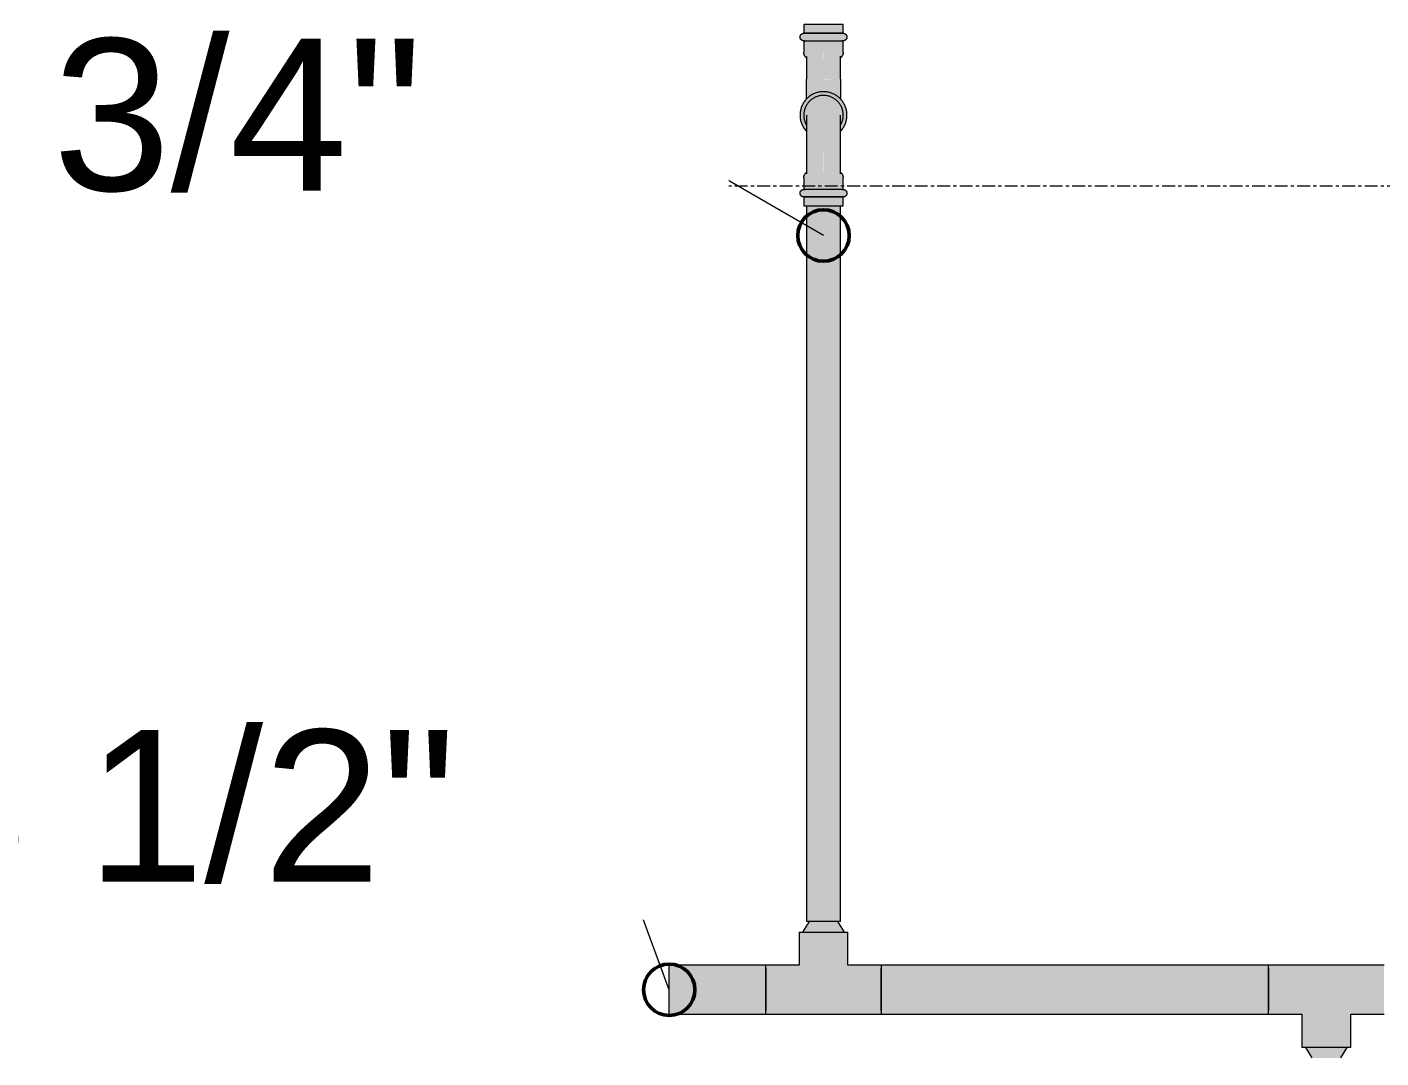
# Model space of a CAD drawing. Header units: inches. Extents: x -3679 to 241, y -496 to 1784.
# Drawn here: x -3330.8 to -3278.1, y 425.1 to 465.2 of the extents above; entities that cross this region are included whole.
import ezdxf

# ---------------------------------------------------------------- set-up
doc = ezdxf.new("R2010")
doc.units = ezdxf.units.IN
doc.header["$MEASUREMENT"] = 0
doc.linetypes.add('Grid Line', pattern=[0.875, 0.5, -0.125, 0.125, -0.125])
for name, color, linetype, lineweight in [('G-ANNO-DIMS', 251, 'Continuous', 9), ('P-PIPE', 1, 'Continuous', 9), ('S-GRID', 8, 'Continuous', 9)]:
    doc.layers.add(name, color=color, linetype=linetype, lineweight=lineweight)
doc.styles.add('Arial_1', font='arial.ttf', dxfattribs={"height": 5.901198})

# ---------------------------------------------------------------- blocks, each defined once
blk = doc.blocks.new('Victaulic-VicPress316-Elbow 90-45deg Style P568_P571 - Standard-V31-LOWER PARKING')
at = {"layer": 'P-PIPE'}
for points in [[(-3300.475, 461.118), (-3300.475, 461.369), (-3300.498, 461.41), (-3300.565, 461.627), (-3300.584, 461.743), (-3300.491, 462.091), (-3300.36, 462.285), (-3300.173, 462.408), (-3300.108, 462.439), (-3299.934, 462.483), (-3299.854, 462.494), (-3299.818, 462.509), (-3299.818, 462.582), (-3300.146, 462.594), (-3300.436, 462.413), (-3300.571, 462.257), (-3300.667, 462.076), (-3300.677, 461.922), (-3300.727, 461.743), (-3300.711, 461.584), (-3300.667, 461.41), (-3300.571, 461.228), (-3300.478, 461.121)], [(-3300.475, 461.369), (-3300.463, 461.863), (-3300.405, 462.033), (-3300.342, 462.136), (-3300.276, 462.21), (-3300.212, 462.266), (-3300.112, 462.328), (-3299.974, 462.379), (-3299.932, 462.39), (-3299.818, 462.4), (-3299.818, 462.509), (-3299.865, 462.49), (-3299.983, 462.478), (-3300.173, 462.408), (-3300.364, 462.278), (-3300.491, 462.091), (-3300.54, 461.962), (-3300.584, 461.743), (-3300.539, 461.52), (-3300.492, 461.393)], [(-3300.146, 460.35), (-3299.818, 460.35), (-3299.818, 462.4), (-3299.932, 462.39), (-3300.042, 462.361), (-3300.146, 462.312), (-3300.24, 462.246), (-3300.321, 462.165), (-3300.405, 462.033), (-3300.435, 461.968), (-3300.465, 461.857), (-3300.475, 461.623), (-3300.465, 460.35), (-3300.24, 460.35)], [(-3299.16, 461.118), (-3299.065, 461.228), (-3298.969, 461.41), (-3298.958, 461.564), (-3298.908, 461.743), (-3298.924, 461.901), (-3298.969, 462.076), (-3299.065, 462.257), (-3299.199, 462.413), (-3299.489, 462.594), (-3299.651, 462.639), (-3299.818, 462.655), (-3299.818, 462.509), (-3299.77, 462.49), (-3299.641, 462.475), (-3299.449, 462.4), (-3299.276, 462.285), (-3299.137, 462.076), (-3299.07, 461.859), (-3299.051, 461.743), (-3299.16, 461.301), (-3299.16, 461.135)], [(-3299.16, 461.37), (-3299.127, 461.438), (-3299.095, 461.524), (-3299.051, 461.743), (-3299.096, 461.965), (-3299.144, 462.093), (-3299.307, 462.308), (-3299.462, 462.408), (-3299.501, 462.431), (-3299.652, 462.478), (-3299.781, 462.494), (-3299.818, 462.494), (-3299.818, 462.4), (-3299.661, 462.379), (-3299.523, 462.328), (-3299.424, 462.267), (-3299.35, 462.202), (-3299.276, 462.111), (-3299.224, 462.019), (-3299.178, 461.888), (-3299.17, 461.857), (-3299.16, 461.395)], [(-3299.314, 460.35), (-3299.16, 460.35), (-3299.17, 461.857), (-3299.209, 461.987), (-3299.25, 462.074), (-3299.314, 462.165), (-3299.424, 462.267), (-3299.503, 462.319), (-3299.593, 462.361), (-3299.703, 462.39), (-3299.818, 462.39), (-3299.818, 460.35), (-3299.395, 460.35)], [(-3300.451, 459.487), (-3300.331, 459.505), (-3300.278, 459.517), (-3300.248, 459.498), (-3300.052, 459.499), (-3299.976, 459.494), (-3299.818, 459.522), (-3299.818, 460.35), (-3300.475, 460.35), (-3300.463, 459.503), (-3300.454, 459.487)], [(-3299.244, 459.49), (-3299.172, 459.504), (-3299.16, 459.522), (-3299.17, 460.35), (-3299.818, 460.35), (-3299.805, 459.519), (-3299.643, 459.493), (-3299.462, 459.503), (-3299.387, 459.498), (-3299.337, 459.516), (-3299.248, 459.49)], [(-3300.436, 458.852), (-3299.818, 458.852), (-3299.818, 459.304), (-3300.584, 459.304), (-3300.571, 458.852), (-3300.472, 458.852)], [(-3299.983, 459.304), (-3299.818, 459.304), (-3299.831, 459.519), (-3299.992, 459.493), (-3300.173, 459.503), (-3300.248, 459.498), (-3300.287, 459.52), (-3300.41, 459.49), (-3300.46, 459.498), (-3300.476, 459.521), (-3300.536, 459.443), (-3300.572, 459.366), (-3300.572, 459.304), (-3300.063, 459.304)], [(-3299.615, 459.304), (-3299.051, 459.304), (-3299.065, 459.383), (-3299.161, 459.519), (-3299.2, 459.49), (-3299.294, 459.502), (-3299.357, 459.517), (-3299.395, 459.499), (-3299.593, 459.498), (-3299.703, 459.501), (-3299.818, 459.522), (-3299.818, 459.304), (-3299.652, 459.304)], [(-3299.193, 458.852), (-3299.051, 458.852), (-3299.065, 459.304), (-3299.818, 459.304), (-3299.818, 458.852), (-3299.219, 458.852)], [(-3300.528, 458.561), (-3299.818, 458.561), (-3299.818, 458.852), (-3300.584, 458.852), (-3300.677, 458.8), (-3300.729, 458.707), (-3300.667, 458.606), (-3300.584, 458.561), (-3300.53, 458.561)], [(-3299.346, 458.561), (-3299.051, 458.561), (-3298.953, 458.615), (-3298.906, 458.707), (-3298.969, 458.806), (-3299.051, 458.852), (-3299.818, 458.852), (-3299.818, 458.561), (-3299.366, 458.561)], [(-3300.584, 458.223), (-3299.818, 458.223), (-3299.818, 458.561), (-3300.584, 458.561)], [(-3299.219, 458.223), (-3299.051, 458.223), (-3299.065, 458.561), (-3299.818, 458.561), (-3299.818, 458.223), (-3299.276, 458.223)]]:
    blk.add_hatch(color=256, dxfattribs=at).paths.add_polyline_path(points, flags=0)
for p, q in [((-3300.475, 460.35), (-3300.475, 459.456)), ((-3299.16, 459.459), (-3299.16, 460.35)), ((-3300.584, 459.304), (-3300.584, 458.852)), ((-3299.051, 458.852), (-3299.051, 459.304)), ((-3299.818, 458.852), (-3300.584, 458.852)), ((-3299.051, 458.852), (-3299.818, 458.852)), ((-3300.584, 458.561), (-3300.584, 458.223)), ((-3299.818, 458.561), (-3300.584, 458.561)), ((-3300.584, 458.223), (-3299.818, 458.223)), ((-3299.051, 458.561), (-3299.818, 458.561)), ((-3299.818, 458.223), (-3299.051, 458.223)), ((-3299.051, 458.223), (-3299.051, 458.561))]:
    blk.add_line(p, q, dxfattribs=at)
at = {"layer": 'P-PIPE', "flags": 128}
for points in [[(-3299.818, 462.655), (-3299.854, 462.654), (-3299.89, 462.652), (-3299.927, 462.648), (-3299.963, 462.643), (-3299.999, 462.637), (-3300.034, 462.629), (-3300.07, 462.619), (-3300.104, 462.609), (-3300.139, 462.596), (-3300.173, 462.583), (-3300.206, 462.568), (-3300.239, 462.552), (-3300.271, 462.534), (-3300.302, 462.515), (-3300.333, 462.496), (-3300.362, 462.474), (-3300.391, 462.452), (-3300.419, 462.428), (-3300.446, 462.404), (-3300.472, 462.378), (-3300.497, 462.352), (-3300.52, 462.324), (-3300.543, 462.295), (-3300.565, 462.266), (-3300.585, 462.236), (-3300.604, 462.204), (-3300.622, 462.173), (-3300.638, 462.14), (-3300.654, 462.107), (-3300.668, 462.073), (-3300.68, 462.039), (-3300.691, 462.004), (-3300.701, 461.969), (-3300.709, 461.934), (-3300.716, 461.898), (-3300.722, 461.862), (-3300.726, 461.825), (-3300.728, 461.789), (-3300.73, 461.753), (-3300.729, 461.716), (-3300.727, 461.68), (-3300.724, 461.643), (-3300.719, 461.607), (-3300.713, 461.571), (-3300.706, 461.536), (-3300.697, 461.5), (-3300.686, 461.465), (-3300.675, 461.431), (-3300.661, 461.397), (-3300.647, 461.363), (-3300.631, 461.33), (-3300.614, 461.298), (-3300.595, 461.267), (-3300.576, 461.236), (-3300.555, 461.206), (-3300.533, 461.177), (-3300.51, 461.149), (-3300.485, 461.122)], [(-3299.818, 462.509), (-3299.848, 462.509), (-3299.879, 462.507), (-3299.909, 462.504), (-3299.94, 462.5), (-3299.97, 462.494), (-3300, 462.487), (-3300.029, 462.479), (-3300.059, 462.47), (-3300.088, 462.46), (-3300.116, 462.449), (-3300.144, 462.436), (-3300.172, 462.423), (-3300.198, 462.408), (-3300.225, 462.392), (-3300.25, 462.375), (-3300.275, 462.358), (-3300.3, 462.339), (-3300.323, 462.319), (-3300.346, 462.298), (-3300.367, 462.277), (-3300.388, 462.254), (-3300.408, 462.231), (-3300.427, 462.207), (-3300.445, 462.182), (-3300.463, 462.157), (-3300.479, 462.131), (-3300.494, 462.104), (-3300.507, 462.077), (-3300.52, 462.049), (-3300.532, 462.021), (-3300.543, 461.992), (-3300.552, 461.963), (-3300.56, 461.933), (-3300.567, 461.903), (-3300.573, 461.873), (-3300.578, 461.843), (-3300.581, 461.812), (-3300.583, 461.782), (-3300.584, 461.751), (-3300.584, 461.72), (-3300.582, 461.69), (-3300.58, 461.659), (-3300.576, 461.629), (-3300.57, 461.599), (-3300.564, 461.569), (-3300.556, 461.539), (-3300.548, 461.51), (-3300.538, 461.481), (-3300.527, 461.452), (-3300.515, 461.424), (-3300.501, 461.396), (-3300.487, 461.369), (-3300.475, 461.349)], [(-3299.16, 461.111), (-3299.138, 461.134), (-3299.115, 461.162), (-3299.092, 461.19), (-3299.07, 461.22), (-3299.05, 461.25), (-3299.031, 461.281), (-3299.013, 461.313), (-3298.997, 461.345), (-3298.981, 461.379), (-3298.968, 461.412), (-3298.955, 461.447), (-3298.944, 461.481), (-3298.934, 461.516), (-3298.926, 461.552), (-3298.919, 461.588), (-3298.913, 461.624), (-3298.909, 461.66), (-3298.907, 461.696), (-3298.906, 461.733), (-3298.906, 461.769), (-3298.908, 461.806), (-3298.911, 461.842), (-3298.916, 461.878), (-3298.922, 461.914), (-3298.929, 461.95), (-3298.938, 461.985), (-3298.949, 462.02), (-3298.961, 462.055), (-3298.974, 462.089), (-3298.988, 462.122), (-3299.004, 462.155), (-3299.021, 462.187), (-3299.04, 462.219), (-3299.059, 462.25), (-3299.08, 462.28), (-3299.102, 462.309), (-3299.125, 462.337), (-3299.15, 462.364), (-3299.175, 462.39), (-3299.202, 462.415), (-3299.229, 462.439), (-3299.257, 462.462), (-3299.286, 462.484), (-3299.317, 462.505), (-3299.347, 462.524), (-3299.379, 462.542), (-3299.411, 462.559), (-3299.444, 462.575), (-3299.478, 462.589), (-3299.512, 462.602), (-3299.547, 462.614), (-3299.582, 462.624), (-3299.617, 462.633), (-3299.653, 462.64), (-3299.689, 462.646), (-3299.725, 462.65), (-3299.761, 462.653), (-3299.798, 462.655), (-3299.818, 462.655)], [(-3299.157, 461.355), (-3299.142, 461.382), (-3299.128, 461.409), (-3299.115, 461.437), (-3299.103, 461.465), (-3299.093, 461.494), (-3299.083, 461.523), (-3299.075, 461.553), (-3299.068, 461.582), (-3299.062, 461.613), (-3299.058, 461.643), (-3299.054, 461.673), (-3299.052, 461.704), (-3299.051, 461.735), (-3299.051, 461.765), (-3299.053, 461.796), (-3299.056, 461.826), (-3299.06, 461.857), (-3299.065, 461.887), (-3299.071, 461.917), (-3299.079, 461.947), (-3299.087, 461.976), (-3299.097, 462.005), (-3299.108, 462.034), (-3299.121, 462.062), (-3299.134, 462.089), (-3299.148, 462.116), (-3299.164, 462.143), (-3299.18, 462.169), (-3299.198, 462.194), (-3299.216, 462.218), (-3299.236, 462.242), (-3299.256, 462.265), (-3299.278, 462.287), (-3299.3, 462.308), (-3299.323, 462.328), (-3299.347, 462.348), (-3299.371, 462.366), (-3299.396, 462.383), (-3299.422, 462.4), (-3299.449, 462.415), (-3299.476, 462.429), (-3299.504, 462.442), (-3299.532, 462.454), (-3299.561, 462.465), (-3299.59, 462.475), (-3299.619, 462.483), (-3299.649, 462.491), (-3299.679, 462.497), (-3299.709, 462.502), (-3299.74, 462.505), (-3299.77, 462.508), (-3299.801, 462.509), (-3299.818, 462.509)], [(-3300.475, 461.743), (-3300.475, 461.742), (-3300.475, 461.738), (-3300.475, 461.733), (-3300.475, 461.725), (-3300.475, 461.715), (-3300.475, 461.703), (-3300.475, 461.689), (-3300.475, 461.672), (-3300.475, 461.654), (-3300.475, 461.633), (-3300.475, 461.61), (-3300.475, 461.585), (-3300.475, 461.559), (-3300.475, 461.53), (-3300.475, 461.499), (-3300.475, 461.467), (-3300.475, 461.433), (-3300.475, 461.397), (-3300.475, 461.359), (-3300.475, 461.32), (-3300.475, 461.28), (-3300.475, 461.237), (-3300.475, 461.194), (-3300.475, 461.149), (-3300.475, 461.102), (-3300.475, 461.055), (-3300.475, 461.006), (-3300.475, 460.957), (-3300.475, 460.906), (-3300.475, 460.855), (-3300.475, 460.802), (-3300.475, 460.749), (-3300.475, 460.696), (-3300.475, 460.641), (-3300.475, 460.587), (-3300.475, 460.531), (-3300.475, 460.476), (-3300.475, 460.421), (-3300.475, 460.365), (-3300.475, 460.35)], [(-3299.16, 460.35), (-3299.16, 460.406), (-3299.16, 460.461), (-3299.16, 460.517), (-3299.16, 460.572), (-3299.16, 460.627), (-3299.16, 460.681), (-3299.16, 460.735), (-3299.16, 460.788), (-3299.16, 460.841), (-3299.16, 460.892), (-3299.16, 460.943), (-3299.16, 460.993), (-3299.16, 461.042), (-3299.16, 461.09), (-3299.16, 461.136), (-3299.16, 461.182), (-3299.16, 461.226), (-3299.16, 461.268), (-3299.16, 461.309), (-3299.16, 461.349), (-3299.16, 461.387), (-3299.16, 461.423), (-3299.16, 461.458), (-3299.16, 461.491), (-3299.16, 461.522), (-3299.16, 461.551), (-3299.16, 461.578), (-3299.16, 461.604), (-3299.16, 461.627), (-3299.16, 461.648), (-3299.16, 461.667), (-3299.16, 461.684), (-3299.16, 461.699), (-3299.16, 461.712), (-3299.16, 461.723), (-3299.16, 461.731), (-3299.16, 461.737), (-3299.16, 461.741), (-3299.16, 461.743), (-3299.16, 461.743)], [(-3300.584, 459.304), (-3300.584, 459.315), (-3300.583, 459.326), (-3300.582, 459.336), (-3300.581, 459.347), (-3300.579, 459.358), (-3300.576, 459.369), (-3300.573, 459.379), (-3300.57, 459.39), (-3300.567, 459.4), (-3300.563, 459.41), (-3300.558, 459.42), (-3300.553, 459.43), (-3300.548, 459.439), (-3300.542, 459.449), (-3300.536, 459.458), (-3300.53, 459.467), (-3300.523, 459.475), (-3300.516, 459.483), (-3300.509, 459.492), (-3300.501, 459.499), (-3300.493, 459.507), (-3300.485, 459.514), (-3300.477, 459.521), (-3300.475, 459.522)], [(-3299.16, 459.522), (-3299.151, 459.515), (-3299.143, 459.508), (-3299.135, 459.501), (-3299.127, 459.493), (-3299.12, 459.485), (-3299.113, 459.477), (-3299.106, 459.468), (-3299.1, 459.459), (-3299.094, 459.45), (-3299.088, 459.441), (-3299.083, 459.431), (-3299.078, 459.422), (-3299.073, 459.412), (-3299.069, 459.402), (-3299.066, 459.391), (-3299.062, 459.381), (-3299.059, 459.371), (-3299.057, 459.36), (-3299.055, 459.349), (-3299.053, 459.338), (-3299.052, 459.328), (-3299.051, 459.317), (-3299.051, 459.306), (-3299.051, 459.304)], [(-3300.584, 458.561), (-3300.59, 458.561), (-3300.596, 458.562), (-3300.601, 458.562), (-3300.607, 458.563), (-3300.613, 458.564), (-3300.619, 458.565), (-3300.624, 458.567), (-3300.63, 458.569), (-3300.635, 458.571), (-3300.641, 458.573), (-3300.646, 458.575), (-3300.651, 458.578), (-3300.656, 458.581), (-3300.661, 458.584), (-3300.666, 458.587), (-3300.671, 458.59), (-3300.676, 458.594), (-3300.68, 458.597), (-3300.684, 458.601), (-3300.688, 458.605), (-3300.692, 458.61), (-3300.696, 458.614), (-3300.7, 458.619), (-3300.703, 458.623), (-3300.707, 458.628), (-3300.71, 458.633), (-3300.712, 458.638), (-3300.715, 458.643), (-3300.717, 458.649), (-3300.72, 458.654), (-3300.722, 458.66), (-3300.723, 458.665), (-3300.725, 458.671), (-3300.726, 458.676), (-3300.727, 458.682), (-3300.728, 458.688), (-3300.729, 458.694), (-3300.729, 458.699), (-3300.73, 458.705), (-3300.73, 458.711), (-3300.729, 458.717), (-3300.729, 458.723), (-3300.728, 458.728), (-3300.727, 458.734), (-3300.726, 458.74), (-3300.724, 458.745), (-3300.723, 458.751), (-3300.721, 458.757), (-3300.719, 458.762), (-3300.716, 458.767), (-3300.714, 458.773), (-3300.711, 458.778), (-3300.708, 458.783), (-3300.705, 458.788), (-3300.702, 458.792), (-3300.698, 458.797), (-3300.694, 458.802), (-3300.691, 458.806), (-3300.687, 458.81), (-3300.682, 458.814), (-3300.678, 458.818), (-3300.673, 458.822), (-3300.669, 458.825), (-3300.664, 458.828), (-3300.659, 458.831), (-3300.654, 458.834), (-3300.649, 458.837), (-3300.644, 458.84), (-3300.638, 458.842), (-3300.633, 458.844), (-3300.627, 458.846), (-3300.622, 458.847), (-3300.616, 458.849), (-3300.61, 458.85), (-3300.605, 458.851), (-3300.599, 458.852), (-3300.593, 458.852), (-3300.587, 458.852), (-3300.584, 458.852)], [(-3299.818, 458.852), (-3299.848, 458.852), (-3299.879, 458.852), (-3299.909, 458.852), (-3299.94, 458.852), (-3299.97, 458.852), (-3300, 458.852), (-3300.029, 458.852), (-3300.059, 458.852), (-3300.088, 458.852), (-3300.116, 458.852), (-3300.144, 458.852), (-3300.172, 458.852), (-3300.198, 458.852), (-3300.225, 458.852), (-3300.25, 458.852), (-3300.275, 458.852), (-3300.3, 458.852), (-3300.323, 458.852), (-3300.346, 458.852), (-3300.367, 458.852), (-3300.388, 458.852), (-3300.408, 458.852), (-3300.427, 458.852), (-3300.445, 458.852), (-3300.463, 458.852), (-3300.479, 458.852), (-3300.494, 458.852), (-3300.507, 458.852), (-3300.52, 458.852), (-3300.532, 458.852), (-3300.543, 458.852), (-3300.552, 458.852), (-3300.56, 458.852), (-3300.567, 458.852), (-3300.573, 458.852), (-3300.578, 458.852), (-3300.581, 458.852), (-3300.583, 458.852), (-3300.584, 458.852), (-3300.584, 458.852)], [(-3300.584, 458.852), (-3300.583, 458.852), (-3300.582, 458.852), (-3300.579, 458.852), (-3300.574, 458.852), (-3300.569, 458.852), (-3300.562, 458.852), (-3300.554, 458.852), (-3300.545, 458.852)], [(-3299.051, 458.852), (-3299.052, 458.852), (-3299.054, 458.852), (-3299.057, 458.852), (-3299.061, 458.852), (-3299.066, 458.852), (-3299.073, 458.852), (-3299.081, 458.852), (-3299.09, 458.852), (-3299.1, 458.852), (-3299.112, 458.852), (-3299.124, 458.852), (-3299.138, 458.852), (-3299.152, 458.852), (-3299.168, 458.852), (-3299.185, 458.852), (-3299.203, 458.852), (-3299.222, 458.852), (-3299.241, 458.852), (-3299.262, 458.852), (-3299.284, 458.852), (-3299.306, 458.852), (-3299.329, 458.852), (-3299.353, 458.852), (-3299.378, 458.852), (-3299.403, 458.852), (-3299.43, 458.852), (-3299.456, 458.852), (-3299.484, 458.852), (-3299.511, 458.852), (-3299.54, 458.852), (-3299.569, 458.852), (-3299.598, 458.852), (-3299.627, 458.852), (-3299.657, 458.852), (-3299.687, 458.852), (-3299.718, 458.852), (-3299.748, 458.852), (-3299.779, 458.852), (-3299.809, 458.852), (-3299.818, 458.852)], [(-3299.093, 458.852), (-3299.083, 458.852), (-3299.075, 458.852), (-3299.068, 458.852), (-3299.062, 458.852), (-3299.058, 458.852), (-3299.054, 458.852), (-3299.052, 458.852), (-3299.051, 458.852), (-3299.051, 458.852)], [(-3299.051, 458.852), (-3299.045, 458.852), (-3299.039, 458.852), (-3299.034, 458.851), (-3299.028, 458.85), (-3299.022, 458.849), (-3299.016, 458.848), (-3299.011, 458.847), (-3299.005, 458.845), (-3299, 458.843), (-3298.994, 458.841), (-3298.989, 458.838), (-3298.984, 458.836), (-3298.979, 458.833), (-3298.974, 458.83), (-3298.969, 458.827), (-3298.964, 458.824), (-3298.96, 458.82), (-3298.955, 458.816), (-3298.951, 458.812), (-3298.947, 458.808), (-3298.943, 458.804), (-3298.939, 458.8), (-3298.935, 458.795), (-3298.932, 458.79), (-3298.929, 458.785), (-3298.926, 458.78), (-3298.923, 458.775), (-3298.92, 458.77), (-3298.918, 458.765), (-3298.915, 458.76), (-3298.913, 458.754), (-3298.912, 458.749), (-3298.91, 458.743), (-3298.909, 458.737), (-3298.908, 458.732), (-3298.907, 458.726), (-3298.906, 458.72), (-3298.906, 458.714), (-3298.906, 458.708), (-3298.906, 458.703), (-3298.906, 458.697), (-3298.906, 458.691), (-3298.907, 458.685), (-3298.908, 458.679), (-3298.909, 458.674), (-3298.911, 458.668), (-3298.912, 458.663), (-3298.914, 458.657), (-3298.916, 458.652), (-3298.919, 458.646), (-3298.921, 458.641), (-3298.924, 458.636), (-3298.927, 458.631), (-3298.93, 458.626), (-3298.933, 458.621), (-3298.937, 458.617), (-3298.941, 458.612), (-3298.945, 458.608), (-3298.949, 458.604), (-3298.953, 458.6), (-3298.957, 458.596), (-3298.962, 458.592), (-3298.966, 458.589), (-3298.971, 458.585), (-3298.976, 458.582), (-3298.981, 458.579), (-3298.986, 458.577), (-3298.992, 458.574), (-3298.997, 458.572), (-3299.002, 458.57), (-3299.008, 458.568), (-3299.013, 458.566), (-3299.019, 458.565), (-3299.025, 458.564), (-3299.031, 458.563), (-3299.036, 458.562), (-3299.042, 458.562), (-3299.048, 458.561), (-3299.051, 458.561)], [(-3300.543, 458.561), (-3300.552, 458.561), (-3300.56, 458.561), (-3300.567, 458.561), (-3300.573, 458.561), (-3300.578, 458.561), (-3300.581, 458.561), (-3300.583, 458.561), (-3300.584, 458.561), (-3300.584, 458.561)], [(-3300.584, 458.561), (-3300.583, 458.561), (-3300.582, 458.561), (-3300.579, 458.561), (-3300.574, 458.561), (-3300.569, 458.561), (-3300.562, 458.561), (-3300.554, 458.561), (-3300.545, 458.561), (-3300.535, 458.561), (-3300.524, 458.561), (-3300.511, 458.561), (-3300.497, 458.561), (-3300.483, 458.561), (-3300.467, 458.561), (-3300.45, 458.561), (-3300.432, 458.561), (-3300.414, 458.561), (-3300.394, 458.561), (-3300.373, 458.561), (-3300.352, 458.561), (-3300.329, 458.561), (-3300.306, 458.561), (-3300.282, 458.561), (-3300.257, 458.561), (-3300.232, 458.561), (-3300.206, 458.561), (-3300.179, 458.561), (-3300.152, 458.561), (-3300.124, 458.561), (-3300.095, 458.561), (-3300.067, 458.561), (-3300.037, 458.561), (-3300.008, 458.561), (-3299.978, 458.561), (-3299.948, 458.561), (-3299.918, 458.561), (-3299.887, 458.561), (-3299.856, 458.561), (-3299.826, 458.561), (-3299.818, 458.561)], [(-3299.818, 458.561), (-3299.787, 458.561), (-3299.756, 458.561), (-3299.726, 458.561), (-3299.695, 458.561), (-3299.665, 458.561), (-3299.635, 458.561), (-3299.606, 458.561), (-3299.576, 458.561), (-3299.548, 458.561), (-3299.519, 458.561), (-3299.491, 458.561), (-3299.464, 458.561), (-3299.437, 458.561), (-3299.41, 458.561), (-3299.385, 458.561), (-3299.36, 458.561), (-3299.336, 458.561), (-3299.312, 458.561), (-3299.29, 458.561), (-3299.268, 458.561), (-3299.247, 458.561), (-3299.227, 458.561), (-3299.208, 458.561), (-3299.19, 458.561), (-3299.173, 458.561), (-3299.157, 458.561), (-3299.142, 458.561), (-3299.128, 458.561), (-3299.115, 458.561), (-3299.103, 458.561), (-3299.093, 458.561), (-3299.083, 458.561), (-3299.075, 458.561), (-3299.068, 458.561), (-3299.062, 458.561), (-3299.058, 458.561), (-3299.054, 458.561), (-3299.052, 458.561), (-3299.051, 458.561), (-3299.051, 458.561)], [(-3299.051, 458.561), (-3299.052, 458.561), (-3299.054, 458.561), (-3299.057, 458.561), (-3299.061, 458.561), (-3299.066, 458.561), (-3299.073, 458.561), (-3299.081, 458.561), (-3299.09, 458.561)]]:
    blk.add_lwpolyline(points, dxfattribs=at)
blk = doc.blocks.new('Victaulic-VicPress316-Elbow 90-45deg Style P568_P571 - Standard-V32-LOWER PARKING')
at = {"layer": 'P-PIPE'}
for points in [[(-3300.089, 464.924), (-3299.818, 464.924), (-3299.818, 465.263), (-3300.584, 465.263), (-3300.571, 464.924), (-3300.146, 464.924)], [(-3299.276, 464.924), (-3299.051, 464.924), (-3299.051, 465.263), (-3299.818, 465.263), (-3299.818, 464.924), (-3299.346, 464.924)], [(-3300.584, 464.633), (-3299.818, 464.633), (-3299.818, 464.924), (-3300.584, 464.924), (-3300.682, 464.871), (-3300.729, 464.779), (-3300.667, 464.679), (-3300.651, 464.67)], [(-3299.983, 464.182), (-3299.818, 464.182), (-3299.818, 464.633), (-3300.584, 464.633), (-3300.571, 464.182), (-3300.02, 464.182)], [(-3299.163, 464.633), (-3299.051, 464.633), (-3298.958, 464.685), (-3298.906, 464.779), (-3298.969, 464.88), (-3299.051, 464.924), (-3299.818, 464.924), (-3299.818, 464.633), (-3299.199, 464.633)], [(-3299.096, 464.182), (-3299.051, 464.182), (-3299.065, 464.633), (-3299.818, 464.633), (-3299.818, 464.182), (-3299.107, 464.182)], [(-3300.475, 463.964), (-3300.447, 463.996), (-3300.341, 463.984), (-3300.278, 463.968), (-3300.24, 463.987), (-3300.042, 463.987), (-3299.932, 463.984), (-3299.818, 463.964), (-3299.818, 464.182), (-3300.584, 464.182), (-3300.571, 464.102), (-3300.476, 463.964)], [(-3299.932, 463.136), (-3299.818, 463.136), (-3299.831, 463.966), (-3299.992, 463.993), (-3300.173, 463.983), (-3300.248, 463.987), (-3300.287, 463.966), (-3300.391, 463.996), (-3300.463, 463.981), (-3300.475, 463.962), (-3300.463, 463.136), (-3299.988, 463.136)], [(-3299.16, 463.964), (-3299.099, 464.043), (-3299.063, 464.12), (-3299.063, 464.182), (-3299.818, 464.182), (-3299.805, 463.966), (-3299.643, 463.993), (-3299.462, 463.983), (-3299.387, 463.987), (-3299.348, 463.966), (-3299.225, 463.996), (-3299.175, 463.988), (-3299.161, 463.967)], [(-3299.462, 463.136), (-3299.16, 463.136), (-3299.172, 463.983), (-3299.184, 463.999), (-3299.305, 463.98), (-3299.357, 463.968), (-3299.387, 463.987), (-3299.584, 463.986), (-3299.659, 463.992), (-3299.818, 463.964), (-3299.818, 463.136), (-3299.489, 463.136)], [(-3300.475, 462.368), (-3300.394, 462.442), (-3300.146, 462.594), (-3299.963, 462.641), (-3299.818, 462.655), (-3299.818, 463.136), (-3300.475, 463.136), (-3300.475, 462.413)], [(-3299.16, 462.368), (-3299.17, 463.136), (-3299.818, 463.123), (-3299.818, 462.655), (-3299.587, 462.621), (-3299.443, 462.567), (-3299.198, 462.412), (-3299.17, 462.379)], [(-3298.969, 461.41), (-3298.924, 461.584), (-3298.924, 461.667), (-3298.958, 461.564), (-3298.964, 461.472)]]:
    blk.add_hatch(color=256, dxfattribs=at).paths.add_polyline_path(points, flags=0)
h = blk.add_hatch(color=256, dxfattribs=at)
h.paths.add_polyline_path([(-3300.723, 461.783), (-3300.677, 461.922), (-3300.683, 462.014), (-3300.711, 461.901)], flags=0)
h.paths.add_polyline_path([(-3299.818, 462.582), (-3299.818, 462.655), (-3299.985, 462.639), (-3300.146, 462.594), (-3299.849, 462.583)], flags=0)
for p, q in [((-3300.584, 465.263), (-3300.584, 464.924)), ((-3299.818, 465.263), (-3300.584, 465.263)), ((-3299.051, 465.263), (-3299.818, 465.263)), ((-3299.051, 464.924), (-3299.051, 465.263)), ((-3300.584, 464.924), (-3299.818, 464.924)), ((-3300.584, 464.633), (-3300.584, 464.182)), ((-3300.584, 464.633), (-3299.818, 464.633)), ((-3299.818, 464.924), (-3299.051, 464.924)), ((-3299.818, 464.633), (-3299.051, 464.633)), ((-3299.051, 464.182), (-3299.051, 464.633)), ((-3300.475, 464.027), (-3300.475, 463.136)), ((-3299.16, 463.136), (-3299.16, 464.03))]:
    blk.add_line(p, q, dxfattribs=at)
at = {"layer": 'P-PIPE', "flags": 128}
for points in [[(-3300.584, 464.633), (-3300.59, 464.633), (-3300.596, 464.634), (-3300.601, 464.634), (-3300.607, 464.635), (-3300.613, 464.636), (-3300.619, 464.637), (-3300.624, 464.639), (-3300.63, 464.641), (-3300.635, 464.643), (-3300.641, 464.645), (-3300.646, 464.647), (-3300.651, 464.65), (-3300.656, 464.653), (-3300.661, 464.656), (-3300.666, 464.659), (-3300.671, 464.662), (-3300.676, 464.666), (-3300.68, 464.669), (-3300.684, 464.673), (-3300.688, 464.677), (-3300.692, 464.682), (-3300.696, 464.686), (-3300.7, 464.691), (-3300.703, 464.695), (-3300.707, 464.7), (-3300.71, 464.705), (-3300.712, 464.71), (-3300.715, 464.715), (-3300.717, 464.721), (-3300.72, 464.726), (-3300.722, 464.732), (-3300.723, 464.737), (-3300.725, 464.743), (-3300.726, 464.748), (-3300.727, 464.754), (-3300.728, 464.76), (-3300.729, 464.766), (-3300.729, 464.771), (-3300.73, 464.777), (-3300.73, 464.783), (-3300.729, 464.789), (-3300.729, 464.795), (-3300.728, 464.8), (-3300.727, 464.806), (-3300.726, 464.812), (-3300.724, 464.817), (-3300.723, 464.823), (-3300.721, 464.829), (-3300.719, 464.834), (-3300.716, 464.839), (-3300.714, 464.845), (-3300.711, 464.85), (-3300.708, 464.855), (-3300.705, 464.86), (-3300.702, 464.864), (-3300.698, 464.869), (-3300.694, 464.874), (-3300.691, 464.878), (-3300.687, 464.882), (-3300.682, 464.886), (-3300.678, 464.89), (-3300.673, 464.894), (-3300.669, 464.897), (-3300.664, 464.9), (-3300.659, 464.903), (-3300.654, 464.906), (-3300.649, 464.909), (-3300.644, 464.912), (-3300.638, 464.914), (-3300.633, 464.916), (-3300.627, 464.918), (-3300.622, 464.919), (-3300.616, 464.921), (-3300.61, 464.922), (-3300.605, 464.923), (-3300.599, 464.924), (-3300.593, 464.924), (-3300.587, 464.924), (-3300.584, 464.924)], [(-3299.818, 464.924), (-3299.848, 464.924), (-3299.879, 464.924), (-3299.909, 464.924), (-3299.94, 464.924), (-3299.97, 464.924), (-3300, 464.924), (-3300.029, 464.924), (-3300.059, 464.924), (-3300.088, 464.924), (-3300.116, 464.924), (-3300.144, 464.924), (-3300.172, 464.924), (-3300.198, 464.924), (-3300.225, 464.924), (-3300.25, 464.924), (-3300.275, 464.924), (-3300.3, 464.924), (-3300.323, 464.924), (-3300.346, 464.924), (-3300.367, 464.924), (-3300.388, 464.924), (-3300.408, 464.924), (-3300.427, 464.924), (-3300.445, 464.924), (-3300.463, 464.924), (-3300.479, 464.924), (-3300.494, 464.924), (-3300.507, 464.924), (-3300.52, 464.924), (-3300.532, 464.924), (-3300.543, 464.924), (-3300.552, 464.924), (-3300.56, 464.924), (-3300.567, 464.924), (-3300.573, 464.924), (-3300.578, 464.924), (-3300.581, 464.924), (-3300.583, 464.924), (-3300.584, 464.924), (-3300.584, 464.924)], [(-3300.584, 464.924), (-3300.583, 464.924), (-3300.582, 464.924), (-3300.579, 464.924), (-3300.574, 464.924), (-3300.569, 464.924), (-3300.562, 464.924), (-3300.554, 464.924), (-3300.545, 464.924)], [(-3300.543, 464.633), (-3300.552, 464.633), (-3300.56, 464.633), (-3300.567, 464.633), (-3300.573, 464.633), (-3300.578, 464.633), (-3300.581, 464.633), (-3300.583, 464.633), (-3300.584, 464.633), (-3300.584, 464.633)], [(-3300.584, 464.633), (-3300.583, 464.633), (-3300.582, 464.633), (-3300.579, 464.633), (-3300.574, 464.633), (-3300.569, 464.633), (-3300.562, 464.633), (-3300.554, 464.633), (-3300.545, 464.633), (-3300.535, 464.633), (-3300.524, 464.633), (-3300.511, 464.633), (-3300.497, 464.633), (-3300.483, 464.633), (-3300.467, 464.633), (-3300.45, 464.633), (-3300.432, 464.633), (-3300.414, 464.633), (-3300.394, 464.633), (-3300.373, 464.633), (-3300.352, 464.633), (-3300.329, 464.633), (-3300.306, 464.633), (-3300.282, 464.633), (-3300.257, 464.633), (-3300.232, 464.633), (-3300.206, 464.633), (-3300.179, 464.633), (-3300.152, 464.633), (-3300.124, 464.633), (-3300.095, 464.633), (-3300.067, 464.633), (-3300.037, 464.633), (-3300.008, 464.633), (-3299.978, 464.633), (-3299.948, 464.633), (-3299.918, 464.633), (-3299.887, 464.633), (-3299.856, 464.633), (-3299.826, 464.633), (-3299.818, 464.633)], [(-3299.051, 464.924), (-3299.052, 464.924), (-3299.054, 464.924), (-3299.057, 464.924), (-3299.061, 464.924), (-3299.066, 464.924), (-3299.073, 464.924), (-3299.081, 464.924), (-3299.09, 464.924), (-3299.1, 464.924), (-3299.112, 464.924), (-3299.124, 464.924), (-3299.138, 464.924), (-3299.152, 464.924), (-3299.168, 464.924), (-3299.185, 464.924), (-3299.203, 464.924), (-3299.222, 464.924), (-3299.241, 464.924), (-3299.262, 464.924), (-3299.284, 464.924), (-3299.306, 464.924), (-3299.329, 464.924), (-3299.353, 464.924), (-3299.378, 464.924), (-3299.403, 464.924), (-3299.43, 464.924), (-3299.456, 464.924), (-3299.484, 464.924), (-3299.511, 464.924), (-3299.54, 464.924), (-3299.569, 464.924), (-3299.598, 464.924), (-3299.627, 464.924), (-3299.657, 464.924), (-3299.687, 464.924), (-3299.718, 464.924), (-3299.748, 464.924), (-3299.779, 464.924), (-3299.809, 464.924), (-3299.818, 464.924)], [(-3299.818, 464.633), (-3299.787, 464.633), (-3299.756, 464.633), (-3299.726, 464.633), (-3299.695, 464.633), (-3299.665, 464.633), (-3299.635, 464.633), (-3299.606, 464.633), (-3299.576, 464.633), (-3299.548, 464.633), (-3299.519, 464.633), (-3299.491, 464.633), (-3299.464, 464.633), (-3299.437, 464.633), (-3299.41, 464.633), (-3299.385, 464.633), (-3299.36, 464.633), (-3299.336, 464.633), (-3299.312, 464.633), (-3299.29, 464.633), (-3299.268, 464.633), (-3299.247, 464.633), (-3299.227, 464.633), (-3299.208, 464.633), (-3299.19, 464.633), (-3299.173, 464.633), (-3299.157, 464.633), (-3299.142, 464.633), (-3299.128, 464.633), (-3299.115, 464.633), (-3299.103, 464.633), (-3299.093, 464.633), (-3299.083, 464.633), (-3299.075, 464.633), (-3299.068, 464.633), (-3299.062, 464.633), (-3299.058, 464.633), (-3299.054, 464.633), (-3299.052, 464.633), (-3299.051, 464.633), (-3299.051, 464.633)], [(-3299.093, 464.924), (-3299.083, 464.924), (-3299.075, 464.924), (-3299.068, 464.924), (-3299.062, 464.924), (-3299.058, 464.924), (-3299.054, 464.924), (-3299.052, 464.924), (-3299.051, 464.924), (-3299.051, 464.924)], [(-3299.051, 464.633), (-3299.052, 464.633), (-3299.054, 464.633), (-3299.057, 464.633), (-3299.061, 464.633), (-3299.066, 464.633), (-3299.073, 464.633), (-3299.081, 464.633), (-3299.09, 464.633)], [(-3299.051, 464.924), (-3299.045, 464.924), (-3299.039, 464.924), (-3299.034, 464.923), (-3299.028, 464.922), (-3299.022, 464.921), (-3299.016, 464.92), (-3299.011, 464.919), (-3299.005, 464.917), (-3299, 464.915), (-3298.994, 464.913), (-3298.989, 464.91), (-3298.984, 464.908), (-3298.979, 464.905), (-3298.974, 464.902), (-3298.969, 464.899), (-3298.964, 464.896), (-3298.96, 464.892), (-3298.955, 464.888), (-3298.951, 464.884), (-3298.947, 464.88), (-3298.943, 464.876), (-3298.939, 464.872), (-3298.935, 464.867), (-3298.932, 464.862), (-3298.929, 464.857), (-3298.926, 464.852), (-3298.923, 464.847), (-3298.92, 464.842), (-3298.918, 464.837), (-3298.915, 464.832), (-3298.913, 464.826), (-3298.912, 464.821), (-3298.91, 464.815), (-3298.909, 464.809), (-3298.908, 464.804), (-3298.907, 464.798), (-3298.906, 464.792), (-3298.906, 464.786), (-3298.906, 464.78), (-3298.906, 464.775), (-3298.906, 464.769), (-3298.906, 464.763), (-3298.907, 464.757), (-3298.908, 464.751), (-3298.909, 464.746), (-3298.911, 464.74), (-3298.912, 464.735), (-3298.914, 464.729), (-3298.916, 464.724), (-3298.919, 464.718), (-3298.921, 464.713), (-3298.924, 464.708), (-3298.927, 464.703), (-3298.93, 464.698), (-3298.933, 464.693), (-3298.937, 464.689), (-3298.941, 464.684), (-3298.945, 464.68), (-3298.949, 464.676), (-3298.953, 464.672), (-3298.957, 464.668), (-3298.962, 464.664), (-3298.966, 464.661), (-3298.971, 464.657), (-3298.976, 464.654), (-3298.981, 464.651), (-3298.986, 464.649), (-3298.992, 464.646), (-3298.997, 464.644), (-3299.002, 464.642), (-3299.008, 464.64), (-3299.013, 464.638), (-3299.019, 464.637), (-3299.025, 464.636), (-3299.031, 464.635), (-3299.036, 464.634), (-3299.042, 464.634), (-3299.048, 464.633), (-3299.051, 464.633)], [(-3300.475, 463.964), (-3300.484, 463.971), (-3300.492, 463.978), (-3300.5, 463.985), (-3300.508, 463.993), (-3300.515, 464.001), (-3300.522, 464.009), (-3300.529, 464.017), (-3300.535, 464.026), (-3300.541, 464.035), (-3300.547, 464.045), (-3300.552, 464.054), (-3300.557, 464.064), (-3300.562, 464.074), (-3300.566, 464.084), (-3300.57, 464.094), (-3300.573, 464.105), (-3300.576, 464.115), (-3300.578, 464.126), (-3300.58, 464.136), (-3300.582, 464.147), (-3300.583, 464.158), (-3300.584, 464.169), (-3300.584, 464.18), (-3300.584, 464.182)], [(-3299.051, 464.182), (-3299.051, 464.171), (-3299.052, 464.16), (-3299.053, 464.149), (-3299.055, 464.138), (-3299.057, 464.128), (-3299.059, 464.117), (-3299.062, 464.106), (-3299.065, 464.096), (-3299.069, 464.086), (-3299.073, 464.076), (-3299.077, 464.066), (-3299.082, 464.056), (-3299.087, 464.046), (-3299.093, 464.037), (-3299.099, 464.028), (-3299.105, 464.019), (-3299.112, 464.01), (-3299.119, 464.002), (-3299.126, 463.994), (-3299.134, 463.986), (-3299.142, 463.979), (-3299.15, 463.972), (-3299.158, 463.965), (-3299.16, 463.964)], [(-3300.475, 462.368), (-3300.475, 462.383), (-3300.475, 462.431), (-3300.475, 462.479), (-3300.475, 462.529), (-3300.475, 462.58), (-3300.475, 462.631), (-3300.475, 462.683), (-3300.475, 462.736), (-3300.475, 462.79), (-3300.475, 462.844), (-3300.475, 462.899), (-3300.475, 462.954), (-3300.475, 463.009), (-3300.475, 463.065), (-3300.475, 463.121), (-3300.475, 463.136)], [(-3299.16, 463.136), (-3299.16, 463.08), (-3299.16, 463.024), (-3299.16, 462.969), (-3299.16, 462.914), (-3299.16, 462.859), (-3299.16, 462.805), (-3299.16, 462.751), (-3299.16, 462.698), (-3299.16, 462.645), (-3299.16, 462.593), (-3299.16, 462.542), (-3299.16, 462.493), (-3299.16, 462.444), (-3299.16, 462.396), (-3299.16, 462.368)], [(-3299.818, 462.655), (-3299.854, 462.654), (-3299.89, 462.652), (-3299.927, 462.648), (-3299.963, 462.643), (-3299.999, 462.637), (-3300.034, 462.629), (-3300.07, 462.619), (-3300.104, 462.609), (-3300.139, 462.596), (-3300.173, 462.583), (-3300.206, 462.568), (-3300.239, 462.552), (-3300.271, 462.534), (-3300.302, 462.515), (-3300.333, 462.496), (-3300.362, 462.474), (-3300.391, 462.452), (-3300.419, 462.428), (-3300.446, 462.404), (-3300.472, 462.378), (-3300.497, 462.352), (-3300.52, 462.324), (-3300.543, 462.295), (-3300.565, 462.266), (-3300.585, 462.236), (-3300.604, 462.204), (-3300.622, 462.173), (-3300.638, 462.14), (-3300.654, 462.107), (-3300.668, 462.073), (-3300.68, 462.039), (-3300.691, 462.004), (-3300.701, 461.969), (-3300.709, 461.934), (-3300.716, 461.898), (-3300.722, 461.862), (-3300.726, 461.825), (-3300.728, 461.789), (-3300.73, 461.753), (-3300.729, 461.716), (-3300.727, 461.68), (-3300.724, 461.643), (-3300.719, 461.607), (-3300.713, 461.571), (-3300.706, 461.536), (-3300.697, 461.5), (-3300.686, 461.465), (-3300.675, 461.431), (-3300.661, 461.397), (-3300.647, 461.363), (-3300.631, 461.33), (-3300.614, 461.298), (-3300.595, 461.267), (-3300.576, 461.236), (-3300.555, 461.206), (-3300.533, 461.177), (-3300.51, 461.149), (-3300.485, 461.122)], [(-3299.16, 461.111), (-3299.138, 461.134), (-3299.115, 461.162), (-3299.092, 461.19), (-3299.07, 461.22), (-3299.05, 461.25), (-3299.031, 461.281), (-3299.013, 461.313), (-3298.997, 461.345), (-3298.981, 461.379), (-3298.968, 461.412), (-3298.955, 461.447), (-3298.944, 461.481), (-3298.934, 461.516), (-3298.926, 461.552), (-3298.919, 461.588), (-3298.913, 461.624), (-3298.909, 461.66), (-3298.907, 461.696), (-3298.906, 461.733), (-3298.906, 461.769), (-3298.908, 461.806), (-3298.911, 461.842), (-3298.916, 461.878), (-3298.922, 461.914), (-3298.929, 461.95), (-3298.938, 461.985), (-3298.949, 462.02), (-3298.961, 462.055), (-3298.974, 462.089), (-3298.988, 462.122), (-3299.004, 462.155), (-3299.021, 462.187), (-3299.04, 462.219), (-3299.059, 462.25), (-3299.08, 462.28), (-3299.102, 462.309), (-3299.125, 462.337), (-3299.15, 462.364), (-3299.175, 462.39), (-3299.202, 462.415), (-3299.229, 462.439), (-3299.257, 462.462), (-3299.286, 462.484), (-3299.317, 462.505), (-3299.347, 462.524), (-3299.379, 462.542), (-3299.411, 462.559), (-3299.444, 462.575), (-3299.478, 462.589), (-3299.512, 462.602), (-3299.547, 462.614), (-3299.582, 462.624), (-3299.617, 462.633), (-3299.653, 462.64), (-3299.689, 462.646), (-3299.725, 462.65), (-3299.761, 462.653), (-3299.798, 462.655), (-3299.818, 462.655)], [(-3299.16, 461.745), (-3299.16, 461.743), (-3299.16, 461.743)]]:
    blk.add_lwpolyline(points, dxfattribs=at)

msp = doc.modelspace()

# ---------------------------------------------------------------- hatches: boundary and pattern name
at = {"layer": 'P-PIPE'}
for points in [[(-3299.818, 430.393), (-3299.825, 458.223), (-3300.475, 458.223), (-3300.475, 430.393), (-3299.988, 430.393)], [(-3299.818, 430.393), (-3299.16, 430.393), (-3299.163, 458.223), (-3299.818, 458.223), (-3299.818, 433.642)], [(-3299.005, 429.987), (-3299.255, 430.393), (-3300.387, 430.382), (-3300.63, 429.987), (-3299.085, 429.987)], [(-3305.818, 427.743), (-3302.062, 427.743), (-3302.062, 428.693), (-3305.818, 428.693), (-3305.818, 427.758)], [(-3301.775, 426.792), (-3297.573, 426.792), (-3297.573, 428.694), (-3298.867, 428.694), (-3299.818, 427.743), (-3300.768, 428.694), (-3302.062, 428.694), (-3302.062, 426.792)], [(-3284.934, 427.743), (-3282.504, 427.743), (-3282.504, 428.693), (-3297.573, 428.693), (-3297.573, 427.743)], [(-3282.504, 426.792), (-3281.211, 426.792), (-3280.26, 427.743), (-3279.309, 426.792), (-3278.016, 426.792), (-3278.016, 428.694), (-3282.504, 428.694), (-3282.504, 426.824)], [(-3302.062, 426.793), (-3302.062, 427.743), (-3305.818, 427.743), (-3305.818, 426.793)], [(-3284.934, 426.793), (-3282.504, 426.793), (-3282.504, 427.743), (-3297.573, 427.743), (-3297.573, 426.793)], [(-3279.698, 425.092), (-3279.448, 425.499), (-3281.073, 425.499), (-3280.823, 425.092), (-3279.739, 425.092)]]:
    msp.add_hatch(color=256, dxfattribs=at).paths.add_polyline_path(points, flags=0)
h = msp.add_hatch(color=256, dxfattribs=at)
h.paths.add_polyline_path([(-3298.901, 428.659), (-3298.867, 428.694), (-3298.867, 429.987), (-3298.901, 429.987), (-3298.901, 428.661)], flags=0)
h.paths.add_polyline_path([(-3300.734, 429.987), (-3300.768, 429.987), (-3300.768, 428.694), (-3300.734, 428.661)], flags=0)
h.paths.add_polyline_path([(-3299.818, 427.743), (-3298.901, 428.659), (-3298.901, 429.987), (-3300.734, 429.987), (-3300.734, 428.659), (-3300, 427.925)], flags=0)
h = msp.add_hatch(color=256, dxfattribs=at)
h.paths.add_polyline_path([(-3281.178, 425.499), (-3281.176, 425.499), (-3281.178, 426.824), (-3281.211, 426.792), (-3281.211, 425.499)], flags=0)
h.paths.add_polyline_path([(-3279.344, 425.499), (-3279.309, 425.499), (-3279.309, 426.792), (-3279.344, 426.824)], flags=0)
h.paths.add_polyline_path([(-3280.443, 425.499), (-3279.344, 425.499), (-3279.344, 426.827), (-3280.26, 427.743), (-3281.176, 426.827), (-3281.176, 425.499), (-3280.506, 425.499)], flags=0)

# ---------------------------------------------------------------- linework, layer by layer
at = {"layer": 'G-ANNO-DIMS'}
for p, q in [((-3308.211, 461.909), (-3314.288, 461.909)), ((-3299.818, 457.063), (-3308.211, 461.909)), ((-3308.502, 435.038), (-3312.981, 435.038)), ((-3305.818, 427.743), (-3308.502, 435.038))]:
    msp.add_line(p, q, dxfattribs=at)
at = {"layer": 'G-ANNO-DIMS', "lineweight": 50}
for centre in [(-3299.818, 457.063), (-3305.818, 427.743)]:
    msp.add_circle(centre, 1, dxfattribs=at)
at = {"layer": 'P-PIPE'}
for p, q in [((-3300.475, 458.223), (-3300.475, 430.393)), ((-3299.16, 430.393), (-3299.16, 458.223)), ((-3300.38, 430.393), (-3300.63, 429.987)), ((-3299.16, 430.393), (-3300.475, 430.393)), ((-3299.005, 429.987), (-3299.255, 430.393)), ((-3300.768, 429.987), (-3300.768, 428.694)), ((-3300.768, 429.987), (-3298.867, 429.987)), ((-3298.867, 428.694), (-3298.867, 429.987)), ((-3302.062, 428.693), (-3305.818, 428.693)), ((-3305.818, 426.793), (-3305.818, 428.693)), ((-3300.768, 428.694), (-3302.062, 428.694)), ((-3302.062, 426.792), (-3302.062, 428.694)), ((-3297.573, 428.694), (-3298.867, 428.694)), ((-3297.573, 428.694), (-3297.573, 426.792)), ((-3282.504, 428.693), (-3297.573, 428.693)), ((-3278.016, 428.694), (-3282.504, 428.694)), ((-3282.504, 426.792), (-3282.504, 428.694)), ((-3302.062, 428.566), (-3302.062, 428.415)), ((-3302.062, 428.415), (-3302.062, 428.218)), ((-3302.062, 428.218), (-3302.062, 427.989)), ((-3297.573, 428.415), (-3297.573, 428.566)), ((-3297.573, 428.218), (-3297.573, 428.415)), ((-3297.573, 427.989), (-3297.573, 428.218)), ((-3282.504, 428.566), (-3282.504, 428.415)), ((-3282.504, 428.415), (-3282.504, 428.218)), ((-3282.504, 428.218), (-3282.504, 427.989)), ((-3302.062, 427.989), (-3302.062, 427.497)), ((-3297.573, 427.497), (-3297.573, 427.989)), ((-3282.504, 427.989), (-3282.504, 427.497)), ((-3302.062, 427.497), (-3302.062, 427.268)), ((-3302.062, 427.267), (-3302.062, 427.071)), ((-3302.062, 427.07), (-3302.062, 426.92)), ((-3297.573, 427.268), (-3297.573, 427.497)), ((-3297.573, 427.071), (-3297.573, 427.267)), ((-3297.573, 426.92), (-3297.573, 427.07)), ((-3282.504, 427.497), (-3282.504, 427.268)), ((-3282.504, 427.267), (-3282.504, 427.071)), ((-3282.504, 427.07), (-3282.504, 426.92)), ((-3305.818, 426.793), (-3302.062, 426.793)), ((-3302.062, 426.792), (-3297.573, 426.792)), ((-3297.573, 426.793), (-3282.504, 426.793)), ((-3282.504, 426.792), (-3281.211, 426.792)), ((-3281.211, 426.792), (-3281.211, 425.499)), ((-3279.309, 426.792), (-3278.016, 426.792)), ((-3279.309, 425.499), (-3279.309, 426.792)), ((-3279.309, 425.499), (-3281.211, 425.499)), ((-3281.073, 425.499), (-3280.823, 425.092)), ((-3279.698, 425.092), (-3279.448, 425.499))]:
    msp.add_line(p, q, dxfattribs=at)
at = {"layer": 'S-GRID', "linetype": 'Grid Line'}
msp.add_line((-3666.394, 459), (228, 459), dxfattribs=at)

# ---------------------------------------------------------------- block references
at = {"layer": 'P-PIPE'}
for name in ['Victaulic-VicPress316-Elbow 90-45deg Style P568_P571 - Standard-V32-LOWER PARKING', 'Victaulic-VicPress316-Elbow 90-45deg Style P568_P571 - Standard-V31-LOWER PARKING']:
    msp.add_blockref(name, (0, 0), dxfattribs=at)

# ---------------------------------------------------------------- next in the draw order: texts
at = {"layer": 'G-ANNO-DIMS', "char_height": 5.9012, "width": 64.872, "attachment_point": 1, "line_spacing_factor": 0.938532, "style": 'Arial_1', "bg_fill": 3, "box_fill_scale": 1.25, "bg_fill_color": 0, "bg_fill_transparency": 0}
for s, insert in [('BOP 7\' - 8 3/4"', (-3369.848, 464.714)), ('BOP 7\' - 8 1/2"', (-3368.541, 437.842))]:
    msp.add_mtext(s, dxfattribs=dict(at, insert=insert))

doc.saveas('drawing.dxf')
